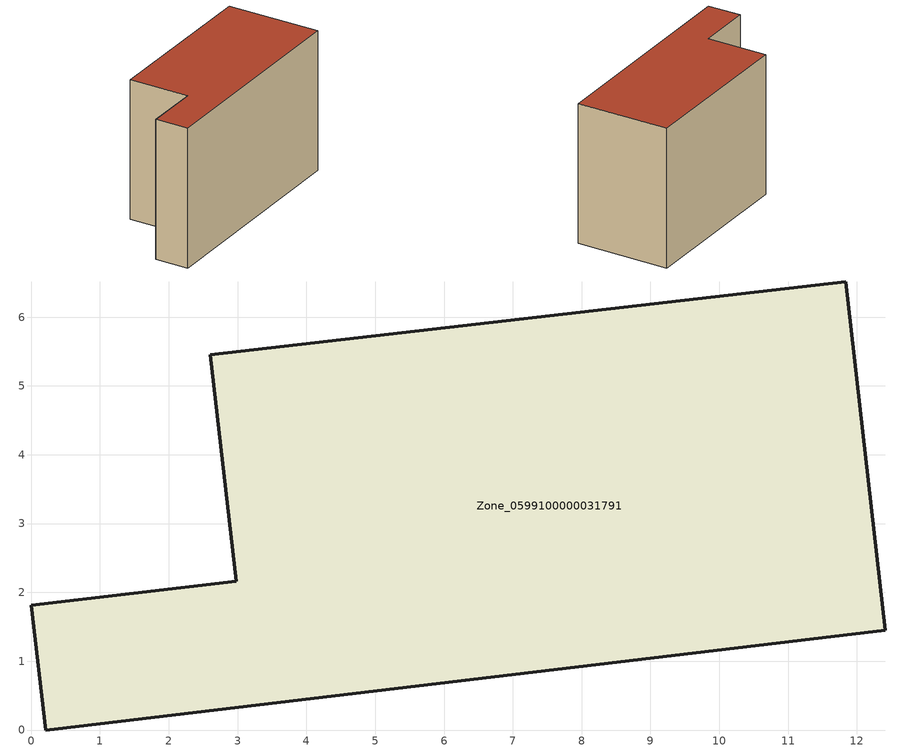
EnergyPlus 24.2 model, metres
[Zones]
Zone_0599100000031791
 floor ground (C_G): 12.41,1.45 0.21,0 0,1.81 2.98,2.16 2.61,5.45 11.84,6.51 z0
 wall outside (C_F): 0.21,0 12.41,1.45 11.84,6.51 2.61,5.45 2.98,2.16 0,1.81 0.21,0 z0:7.66
 roof outside (C_R): 0,1.81 0.21,0 12.41,1.45 11.84,6.51 2.61,5.45 2.98,2.16 z7.66
[BUILDING]
Pand.0599100000031791: North Axis=0; Terrain=City; Loads Convergence Tolerance Value=0.04; Temperature Convergence Tolerance Value=0.4; Solar Distribution=FullExterior; Maximum Number of Warmup Days=25; Minimum Number of Warmup Days=1
[Site:Location]
Rotterdam.The.Hague.AP_ZH_NLD Design_Conditions: Latitude=51.96; Longitude=4.45; Time Zone=1; Elevation=-4.5
[SITE:GROUNDTEMPERATURE:BUILDINGSURFACE]
18, 18, 18, 18, 18, 18, 18, 18, 18, 18, 18, 18
[MATERIAL] Thermal Absorptance=0.9; Solar Absorptance=0.7; Visible Absorptance=0.7
Name | Roughness | Thickness | Conductivity | Density | Specific Heat
G.TI.1975-1991 | MediumSmooth | 0.15 | 0.288461 | 540 | 1210
F.TI.1975-1991 | Rough | 0.3 | 0.230769 | 1920 | 840
R.TI.1975-1991 | MediumRough | 0.2 | 0.153846 | 1500 | 1000
[CONSTRUCTION]
C_G: G.TI.1975-1991
C_F: F.TI.1975-1991
C_R: R.TI.1975-1991
[ZONE]
Zone_0599100000031791: Type=1; Multiplier=1; Ceiling Height=Autocalculate; Volume=Autocalculate; Floor Area=autocalculate; Part of Total Floor Area=Yes
[ZONEINFILTRATION:DESIGNFLOWRATE]
Infil_Zone_0599100000031791: Zone or ZoneList or Space or SpaceList=Zone_0599100000031791; Schedule=AlwaysOn; Design Flow Rate Calculation Method=Flow/Area; Flow Rate per Floor Area=0.003; Constant Term Coefficient=1; Temperature Term Coefficient=0; Velocity Term Coefficient=0; Velocity Squared Term Coefficient=0
[HVACTEMPLATE:ZONE:IDEALLOADSAIRSYSTEM]
Zone_0599100000031791: Maximum Heating Supply Air Temperature=50; Minimum Cooling Supply Air Temperature=13; Maximum Heating Supply Air Humidity Ratio=0.0156; Minimum Cooling Supply Air Humidity Ratio=0.0077; Heating Limit=NoLimit; Cooling Limit=NoLimit; Dehumidification Control Type=ConstantSensibleHeatRatio; Cooling Sensible Heat Ratio=0.7; Dehumidification Setpoint=60; Humidification Control Type=None; Humidification Setpoint=30; Outdoor Air Method=None; Outdoor Air Flow Rate per Person=0.00944; Outdoor Air Flow Rate per Zone Floor Area=0; Outdoor Air Flow Rate per Zone=0; Demand Controlled Ventilation Type=None; Outdoor Air Economizer Type=NoEconomizer; Heat Recovery Type=None; Sensible Heat Recovery Effectiveness=0.7; Latent Heat Recovery Effectiveness=0.65
[ZONECONTROL:THERMOSTAT]
ThermostatControl_Zone_0599100000031791: Zone or ZoneList=Zone_0599100000031791; Control Type Schedule=DualSetpointControlType; Control 1=Thermostat_Zone_0599100000031791; Temperature Difference Between Cutout And Setpoint=0
[THERMOSTATSETPOINT:DUALSETPOINT]
Thermostat_Zone_0599100000031791: Heating Setpoint Temperature Schedule=HeatingSetpoint_Zone_0599100000031791; Cooling Setpoint Temperature Schedule=CoolingSetpoint_Zone_0599100000031791
[SCHEDULE:COMPACT]
HeatingSetpoint_Zone_0599100000031791: Through: 12/31, For: AllDays, Until: 24:00, 21
CoolingSetpoint_Zone_0599100000031791: Through: 12/31, For: AllDays, Until: 24:00, 24
DualSetpointControlType: Through: 12/31, For: AllDays, Until: 24:00, 4
AlwaysOn: Through: 12/31, For: AllDays, Until: 24:00, 1
